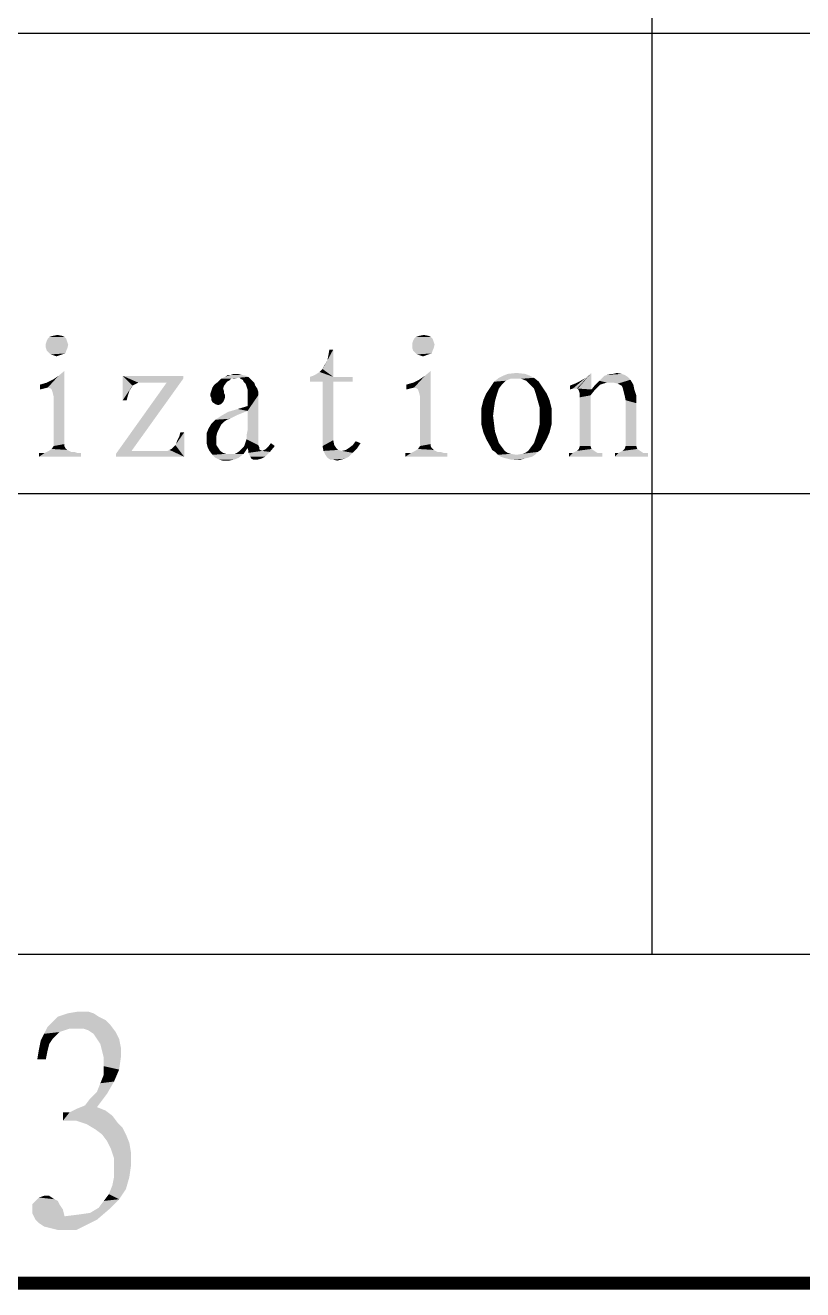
# Model space of a CAD drawing. Header units: millimetres. Extents: x 336 to 634, y 189 to 399.
# Drawn here: x 460.02 to 471.84, y 189.08 to 208.29 of the extents above; entities that cross this region are included whole.
import ezdxf

# ---------------------------------------------------------------- set-up
doc = ezdxf.new("R2010")
doc.units = ezdxf.units.MM

msp = doc.modelspace()

# ---------------------------------------------------------------- linework, layer by layer
at = {"color": 7, "linetype": 'Continuous'}
for p, q in [((469.54993, 194.17685), (469.54993, 229.17685)), ((448.54993, 208.17685), (628.54993, 208.17685)), ((448.54993, 201.17685), (628.54993, 201.17685)), ((361.54993, 194.17685), (628.54993, 194.17685))]:
    msp.add_line(p, q, dxfattribs=at)
at = {"color": 3, "linetype": 'Continuous', "const_width": 0.2}
msp.add_lwpolyline([(336.54993, 189.17685), (633.54993, 189.17685)], dxfattribs=at)
at = {"color": 7, "linetype": 'Continuous'}
for points in [[(460.64135, 203.52901), (460.34505, 203.49938), (460.35986, 203.52901)], [(460.34505, 203.49938), (460.64135, 203.52901), (460.65616, 203.48456)], [(460.61172, 203.55864), (460.35986, 203.52901), (460.38949, 203.55864)], [(460.35986, 203.52901), (460.61172, 203.55864), (460.64135, 203.52901)], [(460.58209, 203.57345), (460.38949, 203.55864), (460.43394, 203.57345)], [(460.38949, 203.55864), (460.58209, 203.57345), (460.61172, 203.55864)], [(460.43394, 203.57345), (460.50801, 203.58826), (460.58209, 203.57345)], [(466.21172, 203.52901), (465.91542, 203.49938), (465.93023, 203.52901)], [(465.91542, 203.49938), (466.21172, 203.52901), (466.22653, 203.48456)], [(466.18209, 203.55864), (465.93023, 203.52901), (465.95986, 203.55864)], [(465.93023, 203.52901), (466.18209, 203.55864), (466.21172, 203.52901)], [(466.15246, 203.57345), (465.95986, 203.55864), (466.00431, 203.57345)], [(465.95986, 203.55864), (466.15246, 203.57345), (466.18209, 203.55864)], [(466.00431, 203.57345), (466.07838, 203.58826), (466.15246, 203.57345)], [(460.65616, 203.48456), (460.33023, 203.45493), (460.34505, 203.49938)], [(460.33023, 203.45493), (460.65616, 203.48456), (460.67098, 203.44012)], [(460.67098, 203.44012), (460.33023, 203.39567), (460.33023, 203.45493)], [(460.33023, 203.39567), (460.67098, 203.44012), (460.65616, 203.38086)], [(460.65616, 203.38086), (460.34505, 203.35123), (460.33023, 203.39567)], [(460.34505, 203.35123), (460.65616, 203.38086), (460.64135, 203.35123)], [(460.64135, 203.35123), (460.37468, 203.3216), (460.34505, 203.35123)], [(460.37468, 203.3216), (460.64135, 203.35123), (460.62653, 203.30678)], [(460.62653, 203.30678), (460.40431, 203.29197), (460.37468, 203.3216)], [(464.61172, 203.20308), (464.62653, 203.27715), (464.70061, 203.36604)], [(464.61172, 203.20308), (464.70061, 203.36604), (464.70061, 202.95123)], [(464.70061, 203.36604), (464.62653, 203.27715), (464.64135, 203.36604)], [(466.22653, 203.48456), (465.90061, 203.45493), (465.91542, 203.49938)], [(465.90061, 203.45493), (466.22653, 203.48456), (466.24135, 203.44012)], [(466.24135, 203.44012), (465.90061, 203.39567), (465.90061, 203.45493)], [(465.90061, 203.39567), (466.24135, 203.44012), (466.22653, 203.38086)], [(466.22653, 203.38086), (465.91542, 203.35123), (465.90061, 203.39567)], [(465.91542, 203.35123), (466.22653, 203.38086), (466.21172, 203.35123)], [(466.21172, 203.35123), (465.94505, 203.3216), (465.91542, 203.35123)], [(465.94505, 203.3216), (466.21172, 203.35123), (466.1969, 203.30678)], [(466.1969, 203.30678), (465.97468, 203.29197), (465.94505, 203.3216)], [(460.40431, 203.29197), (460.62653, 203.30678), (460.58209, 203.29197)], [(460.58209, 203.29197), (460.44875, 203.27715), (460.40431, 203.29197)], [(460.44875, 203.27715), (460.58209, 203.29197), (460.53764, 203.27715)], [(460.53764, 203.27715), (460.4932, 203.26234), (460.44875, 203.27715)], [(464.53764, 203.06975), (464.56727, 203.12901), (464.61172, 203.20308)], [(464.70061, 202.95123), (464.53764, 203.06975), (464.61172, 203.20308)], [(465.97468, 203.29197), (466.1969, 203.30678), (466.15246, 203.29197)], [(466.15246, 203.29197), (466.01912, 203.27715), (465.97468, 203.29197)], [(466.01912, 203.27715), (466.15246, 203.29197), (466.10801, 203.27715)], [(466.10801, 203.27715), (466.06357, 203.26234), (466.01912, 203.27715)], [(460.35986, 202.78826), (460.52283, 202.96604), (460.61172, 203.04012)], [(460.40431, 202.77345), (460.35986, 202.78826), (460.61172, 203.04012)], [(460.35986, 202.78826), (460.43394, 202.90678), (460.52283, 202.96604)], [(460.41912, 202.75864), (460.40431, 202.77345), (460.61172, 203.04012)], [(460.43394, 202.71419), (460.41912, 202.75864), (460.61172, 203.04012)], [(460.44875, 202.65493), (460.43394, 202.71419), (460.61172, 203.04012)], [(460.44875, 202.65493), (460.61172, 203.04012), (460.61172, 201.92901)], [(461.50061, 202.96604), (462.41912, 202.96604), (461.73764, 202.86234)], [(461.50061, 202.96604), (461.73764, 202.86234), (461.70801, 202.84752)], [(461.50061, 202.96604), (461.70801, 202.84752), (461.67838, 202.83271)], [(461.50061, 202.96604), (461.67838, 202.83271), (461.64875, 202.81789)], [(461.64875, 202.81789), (461.50061, 202.59567), (461.50061, 202.96604)], [(462.41912, 202.96604), (462.41912, 202.9216), (461.73764, 202.86234)], [(463.41172, 202.95123), (463.24875, 202.93641), (462.9969, 202.9216)], [(463.41172, 202.95123), (462.9969, 202.9216), (463.05616, 202.95123)], [(463.14505, 202.9216), (462.9969, 202.9216), (463.24875, 202.93641)], [(463.30801, 202.98086), (463.38209, 202.96604), (463.05616, 202.95123)], [(463.14505, 202.98086), (463.30801, 202.98086), (463.05616, 202.95123)], [(463.14505, 202.98086), (463.05616, 202.95123), (463.10061, 202.98086)], [(463.05616, 202.95123), (463.38209, 202.96604), (463.41172, 202.95123)], [(463.24875, 202.99567), (463.14505, 202.98086), (463.18949, 202.99567)], [(463.14505, 202.98086), (463.24875, 202.99567), (463.30801, 202.98086)], [(463.14505, 202.9216), (463.24875, 202.93641), (463.18949, 202.9216)], [(463.27838, 202.93641), (463.24875, 202.93641), (463.41172, 202.95123)], [(463.2932, 202.9216), (463.27838, 202.93641), (463.41172, 202.95123)], [(463.2932, 202.9216), (463.41172, 202.95123), (463.44135, 202.9216)], [(464.70061, 202.95123), (464.34505, 202.95123), (464.38949, 202.96604)], [(464.70061, 202.95123), (464.9969, 202.95123), (464.34505, 202.87715)], [(464.70061, 202.95123), (464.34505, 202.87715), (464.34505, 202.95123)], [(464.53764, 202.87715), (464.34505, 202.87715), (464.9969, 202.95123)], [(464.70061, 202.95123), (464.38949, 202.96604), (464.44875, 202.99567)], [(464.70061, 202.95123), (464.44875, 202.99567), (464.4932, 203.0253)], [(464.70061, 202.95123), (464.4932, 203.0253), (464.53764, 203.06975)], [(464.70061, 202.87715), (464.53764, 202.87715), (464.9969, 202.95123)], [(464.70061, 202.87715), (464.9969, 202.95123), (464.9969, 202.87715)], [(465.93023, 202.78826), (466.0932, 202.96604), (466.18209, 203.04012)], [(465.97468, 202.77345), (465.93023, 202.78826), (466.18209, 203.04012)], [(465.93023, 202.78826), (466.00431, 202.90678), (466.0932, 202.96604)], [(465.98949, 202.75864), (465.97468, 202.77345), (466.18209, 203.04012)], [(466.00431, 202.71419), (465.98949, 202.75864), (466.18209, 203.04012)], [(466.01912, 202.65493), (466.00431, 202.71419), (466.18209, 203.04012)], [(466.01912, 202.65493), (466.18209, 203.04012), (466.18209, 201.92901)], [(467.3969, 202.9216), (467.14505, 202.87715), (467.21912, 202.93641)], [(467.6932, 202.96604), (467.21912, 202.93641), (467.27838, 202.96604)], [(467.21912, 202.93641), (467.6932, 202.96604), (467.75246, 202.93641)], [(467.21912, 202.93641), (467.75246, 202.93641), (467.3969, 202.9216)], [(467.61912, 202.99567), (467.27838, 202.96604), (467.35246, 202.99567)], [(467.27838, 202.96604), (467.61912, 202.99567), (467.6932, 202.96604)], [(467.35246, 202.99567), (467.48579, 203.01049), (467.61912, 202.99567)], [(467.48579, 202.9216), (467.3969, 202.9216), (467.75246, 202.93641)], [(467.55986, 202.9216), (467.48579, 202.9216), (467.75246, 202.93641)], [(467.63394, 202.89197), (467.55986, 202.9216), (467.75246, 202.93641)], [(467.63394, 202.89197), (467.75246, 202.93641), (467.82653, 202.87715)], [(468.34505, 202.77345), (468.53764, 202.93641), (468.62653, 203.01049)], [(468.40431, 202.77345), (468.34505, 202.77345), (468.62653, 203.01049)], [(468.34505, 202.77345), (468.46357, 202.89197), (468.53764, 202.93641)], [(468.41912, 202.77345), (468.40431, 202.77345), (468.62653, 203.01049)], [(468.41912, 202.77345), (468.62653, 203.01049), (468.62653, 202.75864)], [(469.21912, 202.90678), (468.74505, 202.89197), (468.78949, 202.93641)], [(469.17468, 202.95123), (468.78949, 202.93641), (468.81912, 202.96604)], [(468.78949, 202.93641), (469.17468, 202.95123), (469.21912, 202.90678)], [(469.13023, 202.98086), (468.81912, 202.96604), (468.86357, 202.98086)], [(468.81912, 202.96604), (469.13023, 202.98086), (469.17468, 202.95123)], [(468.95246, 202.99567), (469.08579, 202.99567), (468.86357, 202.98086)], [(468.95246, 202.99567), (468.86357, 202.98086), (468.90801, 202.99567)], [(468.86357, 202.98086), (469.08579, 202.99567), (469.13023, 202.98086)], [(468.95246, 202.99567), (469.01172, 203.01049), (469.08579, 202.99567)], [(460.35986, 202.78826), (460.24135, 202.83271), (460.34505, 202.86234)], [(460.24135, 202.83271), (460.35986, 202.78826), (460.30061, 202.77345)], [(460.30061, 202.77345), (460.24135, 202.75864), (460.24135, 202.83271)], [(460.35986, 202.78826), (460.34505, 202.86234), (460.43394, 202.90678)], [(461.63394, 201.8253), (461.3969, 201.78086), (462.16727, 202.86234)], [(461.64875, 202.81789), (461.63394, 202.78826), (461.50061, 202.59567)], [(461.63394, 202.78826), (461.60431, 202.74382), (461.50061, 202.59567)], [(461.60431, 202.74382), (461.58949, 202.69938), (461.50061, 202.59567)], [(462.16727, 202.86234), (462.41912, 202.9216), (461.63394, 201.8253)], [(462.16727, 202.86234), (461.73764, 202.86234), (462.41912, 202.9216)], [(463.04135, 202.72901), (462.83394, 202.69938), (462.84875, 202.74382)], [(463.02653, 202.77345), (462.84875, 202.74382), (462.86357, 202.78826)], [(462.84875, 202.74382), (463.02653, 202.77345), (463.04135, 202.72901)], [(463.04135, 202.81789), (462.86357, 202.78826), (462.8932, 202.83271)], [(462.86357, 202.78826), (463.04135, 202.81789), (463.02653, 202.77345)], [(463.08579, 202.87715), (462.8932, 202.83271), (462.95246, 202.87715)], [(462.8932, 202.83271), (463.08579, 202.87715), (463.04135, 202.81789)], [(463.14505, 202.9216), (463.11542, 202.89197), (462.95246, 202.87715)], [(463.14505, 202.9216), (462.95246, 202.87715), (462.9969, 202.9216)], [(462.95246, 202.87715), (463.11542, 202.89197), (463.08579, 202.87715)], [(463.44135, 202.9216), (463.32283, 202.90678), (463.2932, 202.9216)], [(463.32283, 202.90678), (463.44135, 202.9216), (463.47098, 202.89197)], [(463.47098, 202.89197), (463.33764, 202.87715), (463.32283, 202.90678)], [(463.33764, 202.87715), (463.47098, 202.89197), (463.50061, 202.86234)], [(463.50061, 202.86234), (463.36727, 202.84752), (463.33764, 202.87715)], [(463.36727, 202.84752), (463.50061, 202.86234), (463.51542, 202.81789)], [(463.51542, 202.81789), (463.38209, 202.80308), (463.36727, 202.84752)], [(463.38209, 202.80308), (463.51542, 202.81789), (463.54505, 202.77345)], [(463.54505, 202.77345), (463.3969, 202.75864), (463.38209, 202.80308)], [(463.3969, 202.75864), (463.54505, 202.77345), (463.55986, 202.72901)], [(463.55986, 202.72901), (463.3969, 202.69938), (463.3969, 202.75864)], [(464.70061, 202.87715), (464.70061, 201.98826), (464.53764, 201.89938)], [(464.70061, 202.87715), (464.53764, 201.89938), (464.53764, 202.87715)], [(465.93023, 202.78826), (465.81172, 202.83271), (465.91542, 202.86234)], [(465.81172, 202.83271), (465.93023, 202.78826), (465.87098, 202.77345)], [(465.87098, 202.77345), (465.81172, 202.75864), (465.81172, 202.83271)], [(465.93023, 202.78826), (465.91542, 202.86234), (466.00431, 202.90678)], [(467.21912, 202.77345), (467.02653, 202.69938), (467.08579, 202.78826)], [(467.02653, 202.69938), (467.21912, 202.77345), (467.18949, 202.68456)], [(467.26357, 202.83271), (467.08579, 202.78826), (467.14505, 202.87715)], [(467.08579, 202.78826), (467.26357, 202.83271), (467.21912, 202.77345)], [(467.3969, 202.9216), (467.32283, 202.89197), (467.14505, 202.87715)], [(467.14505, 202.87715), (467.32283, 202.89197), (467.26357, 202.83271)], [(467.82653, 202.87715), (467.6932, 202.83271), (467.63394, 202.89197)], [(467.6932, 202.83271), (467.82653, 202.87715), (467.88579, 202.78826)], [(467.88579, 202.78826), (467.75246, 202.77345), (467.6932, 202.83271)], [(467.75246, 202.77345), (467.88579, 202.78826), (467.94505, 202.69938)], [(467.94505, 202.69938), (467.78209, 202.68456), (467.75246, 202.77345)], [(468.34505, 202.77345), (468.30061, 202.81789), (468.37468, 202.84752)], [(468.34505, 202.77345), (468.30061, 202.75864), (468.30061, 202.81789)], [(468.34505, 202.77345), (468.37468, 202.84752), (468.46357, 202.89197)], [(468.62653, 202.75864), (468.43394, 202.74382), (468.41912, 202.77345)], [(468.67098, 202.74382), (468.43394, 202.74382), (468.62653, 202.75864)], [(468.67098, 202.74382), (468.44875, 202.69938), (468.43394, 202.74382)], [(468.44875, 202.69938), (468.67098, 202.74382), (468.61172, 202.66975)], [(468.75986, 202.83271), (468.73023, 202.80308), (468.62653, 202.75864)], [(468.75986, 202.83271), (468.62653, 202.75864), (468.68579, 202.83271)], [(468.62653, 202.75864), (468.73023, 202.80308), (468.67098, 202.74382)], [(468.86357, 202.86234), (468.68579, 202.83271), (468.74505, 202.89197)], [(468.86357, 202.86234), (468.80431, 202.84752), (468.68579, 202.83271)], [(468.68579, 202.83271), (468.80431, 202.84752), (468.75986, 202.83271)], [(468.86357, 202.86234), (468.74505, 202.89197), (469.21912, 202.90678)], [(468.92283, 202.86234), (468.86357, 202.86234), (469.21912, 202.90678)], [(468.96727, 202.86234), (468.92283, 202.86234), (469.21912, 202.90678)], [(469.02653, 202.84752), (468.96727, 202.86234), (469.21912, 202.90678)], [(469.05616, 202.83271), (469.02653, 202.84752), (469.21912, 202.90678)], [(469.05616, 202.83271), (469.21912, 202.90678), (469.26357, 202.83271)], [(469.26357, 202.83271), (469.08579, 202.81789), (469.05616, 202.83271)], [(469.10061, 202.78826), (469.08579, 202.81789), (469.26357, 202.83271)], [(469.10061, 202.78826), (469.26357, 202.83271), (469.27838, 202.75864)], [(469.27838, 202.75864), (469.11542, 202.72901), (469.10061, 202.78826)], [(469.13023, 202.66975), (469.11542, 202.72901), (469.27838, 202.75864)], [(469.13023, 202.66975), (469.27838, 202.75864), (469.30801, 202.66975)], [(460.61172, 201.92901), (460.44875, 201.89938), (460.44875, 202.65493)], [(461.58949, 202.69938), (461.57468, 202.65493), (461.50061, 202.59567)], [(461.50061, 202.59567), (461.57468, 202.65493), (461.55986, 202.59567)], [(462.83394, 202.69938), (463.04135, 202.72901), (463.04135, 202.69938)], [(463.04135, 202.69938), (463.05616, 202.66975), (462.83394, 202.65493)], [(463.04135, 202.69938), (462.83394, 202.65493), (462.83394, 202.69938)], [(462.83394, 202.65493), (463.05616, 202.66975), (463.05616, 202.64012)], [(463.05616, 202.64012), (462.84875, 202.6253), (462.83394, 202.65493)], [(462.84875, 202.59567), (462.84875, 202.6253), (463.05616, 202.64012)], [(462.84875, 202.59567), (463.05616, 202.64012), (463.04135, 202.59567)], [(463.04135, 202.59567), (462.86357, 202.56604), (462.84875, 202.59567)], [(462.86357, 202.56604), (463.04135, 202.59567), (463.02653, 202.56604)], [(463.02653, 202.56604), (462.90801, 202.53641), (462.86357, 202.56604)], [(462.90801, 202.53641), (463.02653, 202.56604), (462.9969, 202.53641)], [(463.38209, 202.06234), (463.3969, 202.13641), (463.55986, 202.66975)], [(463.38209, 202.00308), (463.38209, 202.06234), (463.55986, 202.66975)], [(463.38209, 202.00308), (463.55986, 202.66975), (463.55986, 201.91419)], [(463.3969, 202.69938), (463.55986, 202.72901), (463.55986, 202.66975)], [(463.55986, 202.66975), (463.3969, 202.50678), (463.3969, 202.69938)], [(463.3969, 202.43271), (463.3969, 202.50678), (463.55986, 202.66975)], [(463.3969, 202.31419), (463.3969, 202.43271), (463.55986, 202.66975)], [(463.3969, 202.2253), (463.3969, 202.31419), (463.55986, 202.66975)], [(463.3969, 202.13641), (463.3969, 202.2253), (463.55986, 202.66975)], [(466.18209, 201.92901), (466.01912, 201.89938), (466.01912, 202.65493)], [(467.15986, 202.58086), (466.95246, 202.47715), (466.98209, 202.59567)], [(466.95246, 202.47715), (467.15986, 202.58086), (467.14505, 202.47715)], [(467.18949, 202.68456), (466.98209, 202.59567), (467.02653, 202.69938)], [(466.98209, 202.59567), (467.18949, 202.68456), (467.15986, 202.58086)], [(467.78209, 202.68456), (467.94505, 202.69938), (467.98949, 202.59567)], [(467.98949, 202.59567), (467.81172, 202.58086), (467.78209, 202.68456)], [(467.84135, 202.47715), (467.81172, 202.58086), (467.98949, 202.59567)], [(467.84135, 202.47715), (467.98949, 202.59567), (468.01912, 202.47715)], [(468.61172, 202.66975), (468.44875, 202.64012), (468.44875, 202.69938)], [(468.44875, 201.89938), (468.44875, 202.64012), (468.61172, 202.66975)], [(468.44875, 201.89938), (468.61172, 202.66975), (468.61172, 201.89938)], [(469.30801, 202.66975), (469.14505, 202.59567), (469.13023, 202.66975)], [(469.14505, 202.59567), (469.30801, 202.66975), (469.30801, 202.55123)], [(469.30801, 202.55123), (469.14505, 201.89938), (469.14505, 202.59567)], [(469.14505, 201.89938), (469.30801, 202.55123), (469.30801, 201.89938)], [(462.9969, 202.53641), (462.95246, 202.5216), (462.90801, 202.53641)], [(463.32283, 202.40308), (462.9969, 202.35864), (463.10061, 202.41789)], [(463.32283, 202.40308), (463.24875, 202.37345), (462.9969, 202.35864)], [(462.9969, 202.35864), (463.24875, 202.37345), (463.18949, 202.34382)], [(463.3969, 202.43271), (463.10061, 202.41789), (463.24875, 202.46234)], [(463.10061, 202.41789), (463.3969, 202.43271), (463.32283, 202.40308)], [(463.3969, 202.43271), (463.24875, 202.46234), (463.3969, 202.50678)], [(467.14505, 202.47715), (466.95246, 202.35864), (466.95246, 202.47715)], [(466.95246, 202.35864), (467.14505, 202.47715), (467.13023, 202.35864)], [(468.01912, 202.47715), (467.84135, 202.35864), (467.84135, 202.47715)], [(467.84135, 202.35864), (468.01912, 202.47715), (468.01912, 202.35864)], [(463.01172, 202.24012), (462.9969, 202.2253), (462.80431, 202.16604)], [(463.01172, 202.24012), (462.80431, 202.16604), (462.84875, 202.24012)], [(462.80431, 202.16604), (462.9969, 202.2253), (462.96727, 202.16604)], [(463.08579, 202.29938), (463.04135, 202.26975), (462.84875, 202.24012)], [(463.08579, 202.29938), (462.84875, 202.24012), (462.90801, 202.29938)], [(462.84875, 202.24012), (463.04135, 202.26975), (463.01172, 202.24012)], [(463.18949, 202.34382), (462.90801, 202.29938), (462.9969, 202.35864)], [(463.18949, 202.34382), (463.13023, 202.31419), (462.90801, 202.29938)], [(462.90801, 202.29938), (463.13023, 202.31419), (463.08579, 202.29938)], [(467.13023, 202.35864), (467.14505, 202.24012), (466.95246, 202.2253)], [(467.13023, 202.35864), (466.95246, 202.2253), (466.95246, 202.35864)], [(466.95246, 202.2253), (467.14505, 202.24012), (467.15986, 202.1216)], [(467.15986, 202.1216), (466.98209, 202.10678), (466.95246, 202.2253)], [(468.01912, 202.2253), (467.81172, 202.1216), (467.84135, 202.24012)], [(467.81172, 202.1216), (468.01912, 202.2253), (467.98949, 202.10678)], [(468.01912, 202.35864), (467.84135, 202.24012), (467.84135, 202.35864)], [(467.84135, 202.24012), (468.01912, 202.35864), (468.01912, 202.2253)], [(462.30061, 201.91419), (462.31542, 201.94382), (462.43394, 202.10678)], [(462.30061, 201.91419), (462.43394, 202.10678), (462.43394, 201.73641)], [(462.31542, 201.94382), (462.33023, 201.98826), (462.43394, 202.10678)], [(462.33023, 201.98826), (462.35986, 202.04752), (462.43394, 202.10678)], [(462.43394, 202.10678), (462.35986, 202.04752), (462.37468, 202.10678)], [(462.96727, 202.16604), (462.93764, 202.10678), (462.77468, 202.09197)], [(462.96727, 202.16604), (462.77468, 202.09197), (462.80431, 202.16604)], [(462.77468, 202.09197), (462.93764, 202.10678), (462.92283, 202.04752)], [(462.92283, 202.04752), (462.77468, 202.01789), (462.77468, 202.09197)], [(462.77468, 202.01789), (462.92283, 202.04752), (462.92283, 201.97345)], [(462.92283, 201.97345), (462.77468, 201.94382), (462.77468, 202.01789)], [(463.35246, 201.91419), (463.36727, 201.95864), (463.38209, 202.00308)], [(463.55986, 201.91419), (463.35246, 201.91419), (463.38209, 202.00308)], [(464.70061, 201.98826), (464.71542, 201.91419), (464.53764, 201.89938)], [(466.98209, 202.10678), (467.15986, 202.1216), (467.18949, 202.03271)], [(467.18949, 202.03271), (467.02653, 202.00308), (466.98209, 202.10678)], [(467.02653, 202.00308), (467.18949, 202.03271), (467.21912, 201.94382)], [(467.21912, 201.94382), (467.08579, 201.89938), (467.02653, 202.00308)], [(467.94505, 202.00308), (467.75246, 201.94382), (467.78209, 202.03271)], [(467.75246, 201.94382), (467.94505, 202.00308), (467.88579, 201.89938)], [(467.98949, 202.10678), (467.78209, 202.03271), (467.81172, 202.1216)], [(467.78209, 202.03271), (467.98949, 202.10678), (467.94505, 202.00308)], [(460.80431, 201.79567), (460.86357, 201.79567), (460.22653, 201.73641)], [(460.31542, 201.79567), (460.80431, 201.79567), (460.22653, 201.73641)], [(460.31542, 201.79567), (460.22653, 201.73641), (460.22653, 201.79567)], [(460.22653, 201.73641), (460.86357, 201.79567), (460.86357, 201.73641)], [(460.68579, 201.8253), (460.71542, 201.81049), (460.31542, 201.79567)], [(460.68579, 201.8253), (460.31542, 201.79567), (460.37468, 201.8253)], [(460.71542, 201.81049), (460.75986, 201.81049), (460.31542, 201.79567)], [(460.31542, 201.79567), (460.75986, 201.81049), (460.80431, 201.79567)], [(460.65616, 201.84012), (460.37468, 201.8253), (460.41912, 201.85493)], [(460.37468, 201.8253), (460.65616, 201.84012), (460.68579, 201.8253)], [(460.61172, 201.89938), (460.62653, 201.86975), (460.41912, 201.85493)], [(460.61172, 201.89938), (460.41912, 201.85493), (460.44875, 201.89938)], [(460.41912, 201.85493), (460.62653, 201.86975), (460.65616, 201.84012)], [(460.44875, 201.89938), (460.61172, 201.92901), (460.61172, 201.89938)], [(461.63394, 201.8253), (462.18209, 201.8253), (461.3969, 201.78086)], [(461.3969, 201.73641), (461.3969, 201.78086), (462.18209, 201.8253)], [(462.43394, 201.73641), (461.3969, 201.73641), (462.18209, 201.8253)], [(462.43394, 201.73641), (462.18209, 201.8253), (462.21172, 201.84012)], [(462.43394, 201.73641), (462.21172, 201.84012), (462.24135, 201.85493)], [(462.43394, 201.73641), (462.24135, 201.85493), (462.27098, 201.88456)], [(462.43394, 201.73641), (462.27098, 201.88456), (462.30061, 201.91419)], [(462.77468, 201.94382), (462.92283, 201.97345), (462.92283, 201.91419)], [(462.92283, 201.91419), (462.78949, 201.88456), (462.77468, 201.94382)], [(462.78949, 201.88456), (462.92283, 201.91419), (462.95246, 201.86975)], [(462.95246, 201.86975), (462.81912, 201.8253), (462.78949, 201.88456)], [(462.81912, 201.8253), (462.95246, 201.86975), (462.98209, 201.8253)], [(462.98209, 201.8253), (462.86357, 201.76604), (462.81912, 201.8253)], [(462.98209, 201.8253), (463.02653, 201.79567), (462.86357, 201.76604)], [(463.02653, 201.79567), (463.07098, 201.78086), (462.86357, 201.76604)], [(463.20431, 201.78086), (463.23394, 201.79567), (463.3969, 201.86975)], [(463.20431, 201.78086), (463.3969, 201.86975), (463.33764, 201.78086)], [(463.23394, 201.79567), (463.27838, 201.8253), (463.3969, 201.86975)], [(463.27838, 201.8253), (463.30801, 201.85493), (463.3969, 201.86975)], [(463.3969, 201.86975), (463.30801, 201.85493), (463.33764, 201.88456)], [(463.55986, 201.91419), (463.33764, 201.88456), (463.35246, 201.91419)], [(463.33764, 201.88456), (463.55986, 201.91419), (463.57468, 201.88456)], [(463.33764, 201.88456), (463.57468, 201.88456), (463.3969, 201.86975)], [(463.3969, 201.86975), (463.57468, 201.88456), (463.57468, 201.85493)], [(463.57468, 201.85493), (463.41172, 201.8253), (463.3969, 201.86975)], [(463.57468, 201.85493), (463.58949, 201.84012), (463.41172, 201.8253)], [(463.41172, 201.8253), (463.58949, 201.84012), (463.61912, 201.8253)], [(463.61912, 201.8253), (463.73764, 201.81049), (463.41172, 201.79567)], [(463.61912, 201.8253), (463.41172, 201.79567), (463.41172, 201.8253)], [(463.42653, 201.76604), (463.41172, 201.79567), (463.73764, 201.81049)], [(463.44135, 201.73641), (463.42653, 201.76604), (463.73764, 201.81049)], [(463.44135, 201.73641), (463.73764, 201.81049), (463.66357, 201.73641)], [(463.61912, 201.8253), (463.64875, 201.84012), (463.81172, 201.89938)], [(463.61912, 201.8253), (463.81172, 201.89938), (463.73764, 201.81049)], [(463.64875, 201.84012), (463.67838, 201.85493), (463.81172, 201.89938)], [(463.67838, 201.85493), (463.70801, 201.88456), (463.81172, 201.89938)], [(463.81172, 201.89938), (463.70801, 201.88456), (463.75246, 201.94382)], [(464.53764, 201.89938), (464.71542, 201.91419), (464.74505, 201.86975)], [(464.74505, 201.86975), (464.55246, 201.8253), (464.53764, 201.89938)], [(464.74505, 201.86975), (464.77468, 201.84012), (464.55246, 201.8253)], [(464.55246, 201.8253), (464.77468, 201.84012), (464.83394, 201.8253)], [(464.83394, 201.8253), (464.58209, 201.76604), (464.55246, 201.8253)], [(464.83394, 201.8253), (464.9969, 201.79567), (464.58209, 201.76604)], [(464.58209, 201.76604), (464.9969, 201.79567), (464.93764, 201.73641)], [(464.83394, 201.8253), (464.8932, 201.84012), (465.05616, 201.85493)], [(464.83394, 201.8253), (465.05616, 201.85493), (464.9969, 201.79567)], [(465.05616, 201.85493), (464.8932, 201.84012), (464.93764, 201.86975)], [(464.93764, 201.86975), (464.9969, 201.91419), (465.11542, 201.94382)], [(464.93764, 201.86975), (465.11542, 201.94382), (465.05616, 201.85493)], [(465.11542, 201.94382), (464.9969, 201.91419), (465.04135, 201.97345)], [(466.37468, 201.79567), (466.43394, 201.79567), (465.7969, 201.73641)], [(465.88579, 201.79567), (466.37468, 201.79567), (465.7969, 201.73641)], [(465.88579, 201.79567), (465.7969, 201.73641), (465.7969, 201.79567)], [(465.7969, 201.73641), (466.43394, 201.79567), (466.43394, 201.73641)], [(466.25616, 201.8253), (466.28579, 201.81049), (465.88579, 201.79567)], [(466.25616, 201.8253), (465.88579, 201.79567), (465.94505, 201.8253)], [(466.28579, 201.81049), (466.33023, 201.81049), (465.88579, 201.79567)], [(465.88579, 201.79567), (466.33023, 201.81049), (466.37468, 201.79567)], [(466.22653, 201.84012), (465.94505, 201.8253), (465.98949, 201.85493)], [(465.94505, 201.8253), (466.22653, 201.84012), (466.25616, 201.8253)], [(466.18209, 201.89938), (466.1969, 201.86975), (465.98949, 201.85493)], [(466.18209, 201.89938), (465.98949, 201.85493), (466.01912, 201.89938)], [(465.98949, 201.85493), (466.1969, 201.86975), (466.22653, 201.84012)], [(466.01912, 201.89938), (466.18209, 201.92901), (466.18209, 201.89938)], [(467.08579, 201.89938), (467.21912, 201.94382), (467.26357, 201.88456)], [(467.26357, 201.88456), (467.11542, 201.84012), (467.08579, 201.89938)], [(467.11542, 201.84012), (467.26357, 201.88456), (467.30801, 201.8253)], [(467.30801, 201.8253), (467.15986, 201.81049), (467.11542, 201.84012)], [(467.15986, 201.81049), (467.30801, 201.8253), (467.35246, 201.79567)], [(467.35246, 201.79567), (467.20431, 201.76604), (467.15986, 201.81049)], [(467.35246, 201.79567), (467.3969, 201.78086), (467.20431, 201.76604)], [(467.48579, 201.76604), (467.57468, 201.78086), (467.81172, 201.81049)], [(467.48579, 201.76604), (467.81172, 201.81049), (467.76727, 201.76604)], [(467.57468, 201.78086), (467.61912, 201.79567), (467.81172, 201.81049)], [(467.81172, 201.81049), (467.61912, 201.79567), (467.66357, 201.8253)], [(467.85616, 201.84012), (467.66357, 201.8253), (467.70801, 201.88456)], [(467.66357, 201.8253), (467.85616, 201.84012), (467.81172, 201.81049)], [(467.88579, 201.89938), (467.70801, 201.88456), (467.75246, 201.94382)], [(467.70801, 201.88456), (467.88579, 201.89938), (467.85616, 201.84012)], [(468.71542, 201.79567), (468.78949, 201.79567), (468.28579, 201.73641)], [(468.34505, 201.79567), (468.71542, 201.79567), (468.28579, 201.73641)], [(468.34505, 201.79567), (468.28579, 201.73641), (468.28579, 201.79567)], [(468.28579, 201.73641), (468.78949, 201.79567), (468.78949, 201.73641)], [(468.67098, 201.8253), (468.34505, 201.79567), (468.40431, 201.8253)], [(468.34505, 201.79567), (468.67098, 201.8253), (468.71542, 201.79567)], [(468.62653, 201.85493), (468.40431, 201.8253), (468.43394, 201.85493)], [(468.40431, 201.8253), (468.62653, 201.85493), (468.67098, 201.8253)], [(468.61172, 201.89938), (468.43394, 201.85493), (468.44875, 201.89938)], [(468.43394, 201.85493), (468.61172, 201.89938), (468.62653, 201.85493)], [(469.41172, 201.79567), (469.48579, 201.79567), (468.98209, 201.73641)], [(469.04135, 201.79567), (469.41172, 201.79567), (468.98209, 201.73641)], [(469.04135, 201.79567), (468.98209, 201.73641), (468.98209, 201.79567)], [(468.98209, 201.73641), (469.48579, 201.79567), (469.48579, 201.73641)], [(469.36727, 201.8253), (469.04135, 201.79567), (469.10061, 201.8253)], [(469.04135, 201.79567), (469.36727, 201.8253), (469.41172, 201.79567)], [(469.32283, 201.85493), (469.10061, 201.8253), (469.13023, 201.85493)], [(469.10061, 201.8253), (469.32283, 201.85493), (469.36727, 201.8253)], [(469.30801, 201.89938), (469.13023, 201.85493), (469.14505, 201.89938)], [(469.13023, 201.85493), (469.30801, 201.89938), (469.32283, 201.85493)], [(463.20431, 201.78086), (463.33764, 201.78086), (462.86357, 201.76604)], [(463.15986, 201.78086), (463.20431, 201.78086), (462.86357, 201.76604)], [(463.11542, 201.78086), (463.15986, 201.78086), (462.86357, 201.76604)], [(463.07098, 201.78086), (463.11542, 201.78086), (462.86357, 201.76604)], [(462.90801, 201.7216), (462.86357, 201.76604), (463.33764, 201.78086)], [(462.90801, 201.7216), (463.33764, 201.78086), (463.26357, 201.7216)], [(463.26357, 201.7216), (462.96727, 201.69197), (462.90801, 201.7216)], [(462.96727, 201.69197), (463.26357, 201.7216), (463.18949, 201.69197)], [(463.18949, 201.69197), (463.02653, 201.67715), (462.96727, 201.69197)], [(463.02653, 201.67715), (463.18949, 201.69197), (463.11542, 201.67715)], [(463.66357, 201.73641), (463.45616, 201.70678), (463.44135, 201.73641)], [(463.45616, 201.70678), (463.66357, 201.73641), (463.60431, 201.70678)], [(463.60431, 201.70678), (463.48579, 201.69197), (463.45616, 201.70678)], [(463.51542, 201.69197), (463.48579, 201.69197), (463.60431, 201.70678)], [(463.51542, 201.69197), (463.60431, 201.70678), (463.54505, 201.69197)], [(464.93764, 201.73641), (464.61172, 201.7216), (464.58209, 201.76604)], [(464.61172, 201.7216), (464.93764, 201.73641), (464.87838, 201.70678)], [(464.87838, 201.70678), (464.65616, 201.69197), (464.61172, 201.7216)], [(464.70061, 201.69197), (464.65616, 201.69197), (464.87838, 201.70678)], [(464.70061, 201.69197), (464.87838, 201.70678), (464.81912, 201.69197)], [(464.81912, 201.69197), (464.75986, 201.67715), (464.70061, 201.69197)], [(467.20431, 201.76604), (467.3969, 201.78086), (467.48579, 201.76604)], [(467.48579, 201.76604), (467.24875, 201.73641), (467.20431, 201.76604)], [(467.48579, 201.76604), (467.76727, 201.76604), (467.24875, 201.73641)], [(467.24875, 201.73641), (467.76727, 201.76604), (467.72283, 201.73641)], [(467.72283, 201.73641), (467.2932, 201.7216), (467.24875, 201.73641)], [(467.2932, 201.7216), (467.72283, 201.73641), (467.66357, 201.7216)], [(467.66357, 201.7216), (467.35246, 201.70678), (467.2932, 201.7216)], [(467.35246, 201.70678), (467.66357, 201.7216), (467.60431, 201.70678)], [(467.60431, 201.70678), (467.41172, 201.69197), (467.35246, 201.70678)], [(467.48579, 201.69197), (467.41172, 201.69197), (467.60431, 201.70678)], [(467.48579, 201.69197), (467.60431, 201.70678), (467.54505, 201.69197)]]:
    msp.add_solid(points, dxfattribs=at)
at = {"color": 3, "linetype": 'Continuous'}
for points in [[(461.3154, 193.0963), (460.35614, 193.07037), (460.43392, 193.14815)], [(461.13392, 193.22593), (461.23763, 193.17408), (460.43392, 193.14815)], [(461.13392, 193.22593), (460.43392, 193.14815), (460.5117, 193.22593)], [(460.43392, 193.14815), (461.23763, 193.17408), (461.3154, 193.0963)], [(460.5117, 193.22593), (460.58948, 193.25185), (461.05614, 193.27778)], [(460.5117, 193.22593), (461.05614, 193.27778), (461.13392, 193.22593)], [(461.05614, 193.27778), (460.58948, 193.25185), (460.66726, 193.27778)], [(460.97837, 193.30371), (460.66726, 193.27778), (460.82281, 193.30371)], [(460.66726, 193.27778), (460.97837, 193.30371), (461.05614, 193.27778)], [(460.48577, 192.94074), (460.25244, 192.86296), (460.30429, 192.96667)], [(460.69318, 193.04445), (460.30429, 192.96667), (460.35614, 193.07037)], [(460.69318, 193.04445), (460.6154, 193.01852), (460.30429, 192.96667)], [(460.6154, 193.01852), (460.53763, 192.9926), (460.30429, 192.96667)], [(460.30429, 192.96667), (460.53763, 192.9926), (460.48577, 192.94074)], [(460.69318, 193.04445), (460.35614, 193.07037), (461.3154, 193.0963)], [(460.79689, 193.04445), (460.69318, 193.04445), (461.3154, 193.0963)], [(460.90059, 193.04445), (460.79689, 193.04445), (461.3154, 193.0963)], [(460.97837, 193.01852), (460.90059, 193.04445), (461.3154, 193.0963)], [(460.97837, 193.01852), (461.3154, 193.0963), (461.39318, 192.9926)], [(461.39318, 192.9926), (461.05614, 192.96667), (460.97837, 193.01852)], [(461.108, 192.88889), (461.05614, 192.96667), (461.39318, 192.9926)], [(461.108, 192.88889), (461.39318, 192.9926), (461.44503, 192.88889)], [(460.38207, 192.81111), (460.22651, 192.73334), (460.25244, 192.86296)], [(460.22651, 192.73334), (460.38207, 192.81111), (460.35614, 192.70741)], [(460.48577, 192.94074), (460.43392, 192.88889), (460.25244, 192.86296)], [(460.25244, 192.86296), (460.43392, 192.88889), (460.38207, 192.81111)], [(461.44503, 192.88889), (461.15985, 192.81111), (461.108, 192.88889)], [(461.15985, 192.81111), (461.44503, 192.88889), (461.47096, 192.75926)], [(461.47096, 192.75926), (461.18577, 192.70741), (461.15985, 192.81111)], [(461.2117, 192.60371), (461.18577, 192.70741), (461.47096, 192.75926)], [(461.2117, 192.60371), (461.47096, 192.75926), (461.47096, 192.60371)], [(460.35614, 192.70741), (460.20059, 192.57778), (460.22651, 192.73334)], [(460.20059, 192.57778), (460.35614, 192.70741), (460.33022, 192.57778)], [(461.47096, 192.60371), (461.2117, 192.47408), (461.2117, 192.60371)], [(461.2117, 192.47408), (461.47096, 192.60371), (461.44503, 192.42222)], [(461.44503, 192.42222), (461.2117, 192.34445), (461.2117, 192.47408)], [(461.2117, 192.34445), (461.44503, 192.42222), (461.36726, 192.24074)], [(461.108, 192.08519), (461.15985, 192.21482), (461.36726, 192.24074)], [(461.108, 192.08519), (461.36726, 192.24074), (461.26355, 192.05926)], [(461.36726, 192.24074), (461.15985, 192.21482), (461.2117, 192.34445)], [(460.92651, 191.87778), (461.00429, 191.98148), (461.26355, 192.05926)], [(460.92651, 191.87778), (461.26355, 192.05926), (461.108, 191.85185)], [(461.26355, 192.05926), (461.00429, 191.98148), (461.108, 192.08519)], [(461.23763, 191.8), (460.69318, 191.77408), (460.79689, 191.82593)], [(460.69318, 191.77408), (461.23763, 191.8), (461.34133, 191.72222)], [(461.108, 191.85185), (460.79689, 191.82593), (460.92651, 191.87778)], [(460.79689, 191.82593), (461.108, 191.85185), (461.23763, 191.8)], [(460.69318, 191.77408), (461.34133, 191.72222), (460.58948, 191.64445)], [(460.69318, 191.77408), (460.58948, 191.64445), (460.58948, 191.77408)], [(460.79689, 191.64445), (460.58948, 191.64445), (461.34133, 191.72222)], [(460.79689, 191.64445), (461.34133, 191.72222), (461.41911, 191.61852)], [(461.41911, 191.61852), (460.95244, 191.59259), (460.79689, 191.64445)], [(460.95244, 191.59259), (461.41911, 191.61852), (461.49689, 191.54074)], [(461.49689, 191.54074), (461.08207, 191.51482), (460.95244, 191.59259)], [(461.18577, 191.43704), (461.08207, 191.51482), (461.49689, 191.54074)], [(461.18577, 191.43704), (461.49689, 191.54074), (461.54874, 191.43704)], [(461.54874, 191.43704), (461.26355, 191.33334), (461.18577, 191.43704)], [(461.26355, 191.33334), (461.54874, 191.43704), (461.60059, 191.30741)], [(461.60059, 191.30741), (461.3154, 191.22963), (461.26355, 191.33334)], [(461.3154, 191.22963), (461.60059, 191.30741), (461.62651, 191.15185)], [(461.62651, 191.15185), (461.36726, 191.07408), (461.3154, 191.22963)], [(461.36726, 191.07408), (461.62651, 191.15185), (461.62651, 190.97037)], [(461.62651, 190.97037), (461.36726, 190.94445), (461.36726, 191.07408)], [(461.36726, 190.78889), (461.36726, 190.94445), (461.62651, 190.97037)], [(461.36726, 190.78889), (461.62651, 190.97037), (461.60059, 190.78889)], [(461.54874, 190.60741), (461.28948, 190.52963), (461.34133, 190.65926)], [(461.60059, 190.78889), (461.34133, 190.65926), (461.36726, 190.78889)], [(461.34133, 190.65926), (461.60059, 190.78889), (461.54874, 190.60741)], [(460.45985, 190.45186), (460.17466, 190.42593), (460.22651, 190.47778)], [(460.17466, 190.42593), (460.45985, 190.45186), (460.5117, 190.42593)], [(460.38207, 190.50371), (460.22651, 190.47778), (460.30429, 190.50371)], [(460.22651, 190.47778), (460.38207, 190.50371), (460.45985, 190.45186)], [(461.13392, 190.32222), (461.2117, 190.42593), (461.44503, 190.45186)], [(461.13392, 190.32222), (461.44503, 190.45186), (461.28948, 190.2963)], [(461.44503, 190.45186), (461.2117, 190.42593), (461.28948, 190.52963)], [(461.28948, 190.52963), (461.54874, 190.60741), (461.44503, 190.45186)], [(460.5117, 190.42593), (460.12281, 190.37408), (460.17466, 190.42593)], [(460.12281, 190.37408), (460.5117, 190.42593), (460.53763, 190.37408)], [(460.53763, 190.37408), (460.58948, 190.2963), (460.12281, 190.27037)], [(460.53763, 190.37408), (460.12281, 190.27037), (460.12281, 190.37408)], [(460.12281, 190.24445), (460.12281, 190.27037), (460.58948, 190.2963)], [(460.14874, 190.1926), (460.12281, 190.24445), (460.58948, 190.2963)], [(460.14874, 190.1926), (460.58948, 190.2963), (460.6154, 190.1926)], [(461.28948, 190.2963), (461.00429, 190.24445), (461.13392, 190.32222)], [(461.00429, 190.24445), (461.28948, 190.2963), (461.108, 190.14074)], [(460.6154, 190.1926), (460.17466, 190.14074), (460.14874, 190.1926)], [(461.108, 190.14074), (460.17466, 190.14074), (460.6154, 190.1926)], [(461.108, 190.14074), (460.22651, 190.08889), (460.17466, 190.14074)], [(460.22651, 190.08889), (461.108, 190.14074), (460.95244, 190.06296)], [(460.95244, 190.06296), (460.30429, 190.03704), (460.22651, 190.08889)], [(460.408, 190.01111), (460.30429, 190.03704), (460.95244, 190.06296)], [(460.5117, 189.98519), (460.408, 190.01111), (460.95244, 190.06296)], [(460.64133, 189.98519), (460.5117, 189.98519), (460.95244, 190.06296)], [(461.108, 190.14074), (460.6154, 190.1926), (460.82281, 190.21852)], [(460.64133, 189.98519), (460.95244, 190.06296), (460.79689, 189.98519)], [(461.108, 190.14074), (460.82281, 190.21852), (461.00429, 190.24445)]]:
    msp.add_solid(points, dxfattribs=at)

doc.saveas('drawing.dxf')
